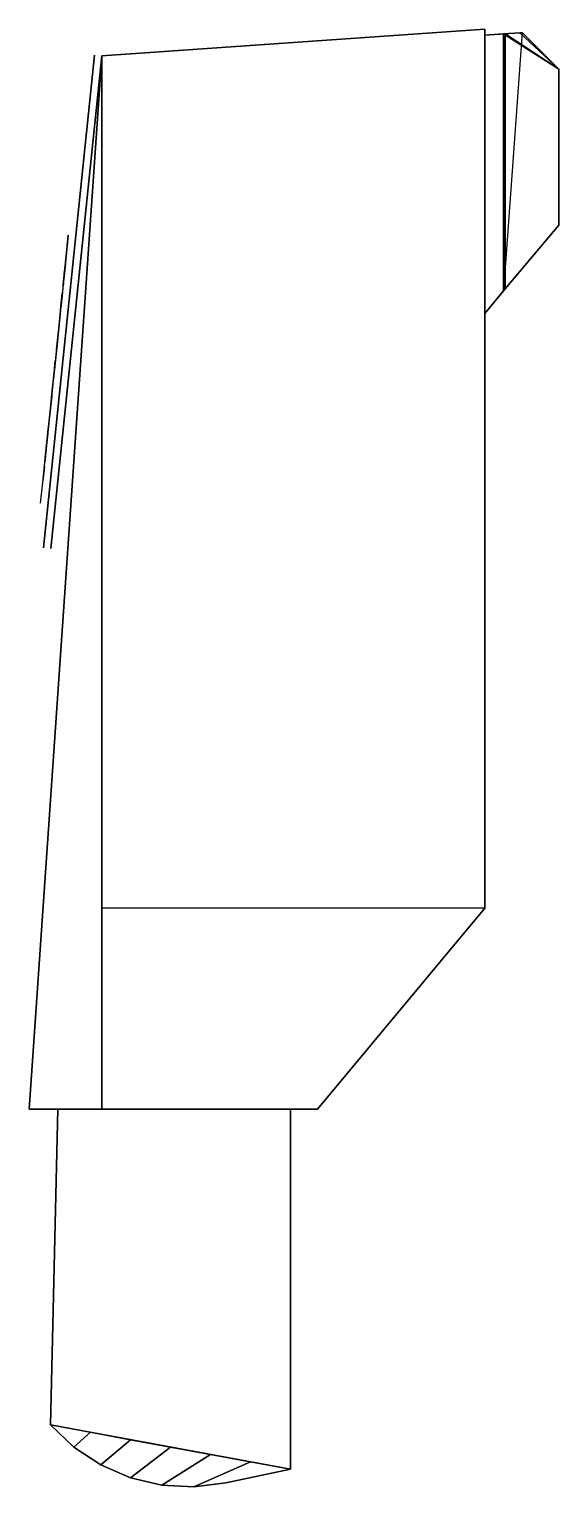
# Model space of a CAD drawing. Header units: millimetres. Extents: x -24.9 to 4, y -49.6 to 30.
import ezdxf

# ---------------------------------------------------------------- set-up
doc = ezdxf.new("R2010")
doc.units = ezdxf.units.MM
for name, color, linetype in [('AUXILIAR', 1, 'Continuous'), ('CINZA', 9, 'Continuous'), ('PINO', 3, 'Continuous'), ('PRETO', 28, 'Continuous')]:
    doc.layers.add(name, color=color, linetype=linetype)

msp = doc.modelspace()

# ---------------------------------------------------------------- linework, layer by layer
at = {"layer": 'AUXILIAR'}
for points in [[(0, 29.958, 8.8), (0, 29.958, -8.8), (-20.926, 28.494, -8.8), (-20.926, 28.494, 8.8)], [(-20.926, 28.494, 8.8), (0, 29.958, 8.8), (0, -18.04, 8.8), (-20.926, -18.04, 8.8)], [(-20.926, 28.494, -8.8), (0, 29.958, -8.8), (0, -18.04, -8.8), (-20.926, -18.04, -8.8)], [(0, -18.04, 8.8), (0, -18.04, -8.8), (0, 29.958, -8.8), (0, 29.958, 8.8)], [(0, 29.63, 8.8), (0, 29.63, 8.171), (1.124, 29.709, 8.525), (1.032, 29.702, 9.125)], [(1.124, 29.709, 8.525), (0, 29.63, 8.171), (0, 14.435, 8.171), (1.124, 15.774, 8.525)], [(1.124, 29.709, -8.525), (1.032, 29.702, -9.125), (0, 29.63, -8.8), (0, 29.63, -8.171)], [(0, 14.435, -8.171), (1.124, 15.774, -8.525), (1.124, 29.709, -8.525), (0, 29.63, -8.171)], [(1.032, 15.664, 9.125), (0, 14.435, 8.8), (0, 29.63, 8.8), (1.032, 29.702, 9.125)], [(1.032, 29.702, -9.125), (0, 29.63, -8.8), (0, 14.435, -8.8), (1.032, 15.664, -9.125)], [(1.032, 15.664, 9.125), (4.05, 19.262, 9.125), (4.05, 27.769, 9.125), (2.05, 29.769, 9.125)], [(1.032, 15.664, 9.125), (1.032, 22.683, 9.125), (1.032, 29.702, 9.125), (2.05, 29.769, 9.125)], [(1.032, 15.664, 8.525), (1.032, 22.683, 8.525), (1.032, 29.702, 8.525), (2.05, 29.769, 8.525)], [(1.032, 15.664, 8.525), (4.05, 19.262, 8.525), (4.05, 27.769, 8.525), (2.05, 29.769, 8.525)], [(1.124, 29.709, 8.525), (1.032, 29.702, 9.125), (1.91, 29.764, 9.125), (1.91, 29.764, 8.525)], [(1.124, 29.709, -8.525), (1.032, 29.702, -9.125), (1.91, 29.764, -9.125), (1.91, 29.764, -8.525)], [(4.05, 27.769, -9.125), (1.91, 29.764, -9.125), (1.032, 29.702, -9.125), (2.541, 28.735, -9.125)], [(1.032, 15.664, -9.125), (4.05, 19.262, -9.125), (4.05, 27.769, -9.125), (1.032, 29.702, -9.125)], [(4.05, 27.769, -8.525), (1.91, 29.764, -8.525), (1.124, 29.709, -8.525), (2.587, 28.739, -8.525)], [(1.124, 15.774, -8.525), (4.05, 19.262, -8.525), (4.05, 27.769, -8.525), (1.124, 29.709, -8.525)], [(1.91, 29.764, 9.125), (1.91, 29.764, 8.525), (2.05, 29.769, 8.525), (2.05, 29.769, 9.125)], [(1.91, 29.764, -9.125), (1.91, 29.764, -8.525), (4.05, 27.769, -8.525), (4.05, 27.769, -9.125)], [(4.05, 27.769, 9.125), (4.05, 27.769, 8.525), (2.05, 29.769, 8.525), (2.05, 29.769, 9.125)], [(-20.926, 28.494, -7.4), (-20.926, 28.494, 7.4), (-24.9, -29.011, 7.4), (-24.9, -29.011, -7.4)], [(-20.926, 28.494, 7.4), (-24.9, -29.011, 7.4), (-20.926, -29.011, 7.4), (-20.926, -0.258, 7.4)], [(-20.926, 28.494, -7.4), (-24.9, -29.011, -7.4), (-20.926, -29.011, -7.4), (-20.926, -0.258, -7.4)], [(-20.926, -29.011, -8.8), (-20.926, 28.494, -8.8), (-20.926, 28.494, 8.8), (-20.926, -29.011, 8.8)], [(-20.926, -29.011, 7.4), (-20.926, -29.011, -7.4), (-20.926, 28.494, -7.4), (-20.926, 28.494, 7.4)], [(4.05, 19.262, 9.125), (4.05, 19.262, 8.525), (4.05, 27.769, 8.525), (4.05, 27.769, 9.125)], [(4.05, 27.769, -8.525), (4.05, 27.769, -9.125), (4.05, 19.262, -9.125), (4.05, 19.262, -8.525)], [(1.124, 15.774, 8.525), (1.032, 15.664, 9.125), (4.05, 19.262, 9.125), (4.05, 19.262, 8.525)], [(1.124, 15.774, -8.525), (1.032, 15.664, -9.125), (4.05, 19.262, -9.125), (4.05, 19.262, -8.525)], [(0, 14.435, 8.8), (0, 14.435, 8.171), (1.124, 15.774, 8.525), (1.032, 15.664, 9.125)], [(1.032, 15.664, -9.125), (1.124, 15.774, -8.525), (0, 14.435, -8.171), (0, 14.435, -8.8)], [(-20.926, -18.04, 8.8), (-20.926, -29.011, 8.8), (-9.142, -29.011, 8.8), (0, -18.04, 8.8)], [(-20.926, -18.04, -8.8), (-20.926, -29.011, -8.8), (-9.142, -29.011, -8.8), (0, -18.04, -8.8)], [(0, -18.04, 8.8), (-9.142, -29.011, 8.8), (-9.142, -29.011, -8.8), (0, -18.04, -8.8)], [(-20.926, -29.011, -7.4), (-24.9, -29.011, -7.4), (-24.9, -29.011, 7.4), (-20.926, -29.011, 7.4)], [(-9.142, -29.011, 8.8), (-9.142, -29.011, -8.8), (-20.926, -29.011, -8.8), (-20.926, -29.011, 8.8)]]:
    msp.add_3dface(points, dxfattribs=at)
at = {"layer": 'CINZA'}
for points in [[(-22.896, 17.377, 2.773), (-23.017, 16.207, 2.773), (-22.879, 17.538, -1.445), (-22.758, 18.714, -1.445)], [(-23.283, 13.638, 2.773), (-23.404, 12.468, 2.773), (-23.266, 13.802, -1.445), (-23.144, 14.978, -1.445)], [(-23.617, 10.409, 1.627), (-23.738, 9.239, 1.627), (-23.638, 10.209, -1.445), (-23.516, 11.385, -1.445)], [(-23.769, 8.941, 1.627), (-23.891, 7.765, 1.627), (-23.79, 8.738, -1.445), (-23.668, 9.914, -1.445)]]:
    msp.add_3dface(points, dxfattribs=at)
for points, invisible_edges in [([(-22.976, 16.604, -0.569), (-22.934, 17.01, -0.182), (-22.915, 17.192, -1.376), (-23.015, 16.231, -1.568)], 10), ([(-22.971, 16.655, 0.601), (-22.934, 17.01, -0.182), (-22.92, 17.141, -0.182), (-22.974, 16.628, 1.429)], 10), ([(-22.92, 17.141, -0.182), (-22.934, 17.01, -0.182), (-22.915, 17.192, -1.376), (-22.887, 17.463, -1.208)], 3), ([(-23.028, 16.106, 0.727), (-23.048, 15.912, 0.301), (-23.181, 14.625, 0.814), (-23.088, 15.524, 1.663)], 10), ([(-23.048, 15.912, 0.301), (-23.033, 16.052, -0.137), (-23.153, 14.894, -0.236), (-23.181, 14.625, 0.814)], 10), ([(-23.033, 16.052, -0.137), (-23.009, 16.291, -0.422), (-23.101, 15.401, -1.055), (-23.153, 14.894, -0.236)], 10), ([(-23.009, 16.291, -0.422), (-22.976, 16.604, -0.569), (-23.015, 16.231, -1.568), (-23.101, 15.401, -1.055)], 10), ([(-22.974, 16.628, 1.429), (-23.088, 15.524, 1.663), (-23.028, 16.106, 0.727), (-22.971, 16.655, 0.601)], 10), ([(-23.412, 12.387, 1.627), (-23.533, 11.218, 1.627), (-23.468, 11.853, -0.287), (-23.34, 13.086, -0.449)], 4), ([(-23.347, 13.023, -1.112), (-23.433, 12.187, -1.424), (-23.513, 11.415, -0.575), (-23.48, 11.734, -0.575)], 10), ([(-23.34, 13.086, -0.449), (-23.347, 13.023, -1.112), (-23.48, 11.734, -0.575), (-23.468, 11.853, -0.287)], 10), ([(-23.433, 12.187, -1.424), (-23.528, 11.274, -1.094), (-23.554, 11.02, -0.295), (-23.513, 11.415, -0.575)], 10), ([(-23.879, 7.878, 1.279), (-23.929, 7.395, 1.555), (-23.89, 7.774, 0.739), (-23.852, 8.138, 0.445)], 10), ([(-24.064, 6.094, 0.445), (-24.11, 5.646, 0.763), (-24.155, 5.211, 1.603), (-23.942, 7.27, 0.445)], 10), ([(-23.941, 7.282, 0.607), (-23.942, 7.27, 0.445), (-24.084, 5.901, 1.215), (-24.041, 6.312, 1.597)], 10), ([(-23.942, 7.27, 0.445), (-24.064, 6.094, 0.445), (-23.998, 6.73, -1.445), (-23.876, 7.905, -1.445)], 1), ([(-23.929, 7.395, 1.555), (-24.041, 6.312, 1.597), (-23.941, 7.282, 0.607), (-23.89, 7.774, 0.739)], 10), ([(-24.146, 5.297, 0.331), (-24.272, 4.086, 0.445), (-24.205, 4.724, -1.445), (-24.084, 5.894, -1.445)], 1), ([(-24.11, 5.646, 0.763), (-24.149, 5.273, 0.607), (-24.255, 4.247, 1.474), (-24.155, 5.211, 1.603)], 10), ([(-24.149, 5.273, 0.607), (-24.146, 5.297, 0.331), (-24.272, 4.086, 0.445), (-24.255, 4.247, 1.474)], 10)]:
    msp.add_3dface(points, dxfattribs=dict(at, invisible_edges=invisible_edges))
at = {"layer": 'PINO'}
msp.add_line((-10.625, -48.666, 6.7), (-23.725, -46.245, 6.7), dxfattribs=at)
for points in [[(-23.334, -29.011, 6.7), (-23.334, -29.011, -6.7), (-23.725, -46.245, -6.7), (-23.725, -46.245, 6.7)], [(-10.625, -48.666, 6.7), (-23.725, -46.245, 6.7), (-23.334, -29.011, 6.7), (-10.625, -29.011, 6.7)], [(-10.625, -29.011, -6.7), (-23.334, -29.011, -6.7), (-23.725, -46.245, -6.7), (-10.625, -48.666, -6.7)], [(-10.625, -29.011, -6.7), (-10.625, -29.011, 6.7), (-23.334, -29.011, 6.7), (-23.334, -29.011, -6.7)], [(-10.625, -48.666, 6.7), (-10.625, -48.666, -6.7), (-10.625, -29.011, -6.7), (-10.625, -29.011, 6.7)], [(-14.151, -49.414, 6.7), (-14.151, -49.414, -6.7), (-10.625, -48.666, -6.7), (-10.625, -48.666, 6.7)]]:
    msp.add_3dface(points, dxfattribs=at)
at = {"layer": 'PRETO'}
for points in [[(-24.114, 1.642, 4.516), (-24.114, 1.642, -4.517), (-21.331, 28.536, -4.517), (-21.331, 28.536, 4.516)], [(-23.709, 1.6, 4.516), (-23.709, 1.6, -4.517), (-20.926, 28.494, -4.517), (-20.926, 28.494, 4.516)]]:
    msp.add_3dface(points, dxfattribs=at)

# ---------------------------------------------------------------- meshes
at = {"layer": 'PINO'}
mesh = msp.add_polymesh((2, 7), dxfattribs=at)
for k, corner in enumerate([(-14.151, -49.414, 6.7), (-15.897, -49.626, 6.7), (-17.654, -49.528, 6.7), (-19.366, -49.125, 6.7), (-20.982, -48.427, 6.7), (-22.45, -47.457, 6.7), (-23.725, -46.245, 6.7), (-14.151, -49.414, -6.7), (-15.897, -49.626, -6.7), (-17.654, -49.528, -6.7), (-19.366, -49.125, -6.7), (-20.982, -48.427, -6.7), (-22.45, -47.457, -6.7), (-23.725, -46.245, -6.7)]):
    mesh.set_mesh_vertex(divmod(k, 7), corner)
mesh = msp.add_polymesh((2, 7), dxfattribs=at)
for k, corner in enumerate([(-23.725, -46.245, 6.7), (-21.542, -46.649, 6.7), (-19.358, -47.052, 6.7), (-17.175, -47.456, 6.7), (-14.992, -47.859, 6.7), (-12.808, -48.263, 6.7), (-10.625, -48.666, 6.7), (-23.725, -46.245, 6.7), (-22.45, -47.457, 6.7), (-20.982, -48.427, 6.7), (-19.366, -49.125, 6.7), (-17.654, -49.528, 6.7), (-15.897, -49.626, 6.7), (-14.151, -49.414, 6.7)]):
    mesh.set_mesh_vertex(divmod(k, 7), corner)
mesh = msp.add_polymesh((2, 7), dxfattribs=at)
for k, corner in enumerate([(-23.725, -46.245, -6.7), (-21.542, -46.649, -6.7), (-19.358, -47.052, -6.7), (-17.175, -47.456, -6.7), (-14.992, -47.859, -6.7), (-12.808, -48.263, -6.7), (-10.625, -48.666, -6.7), (-23.725, -46.245, -6.7), (-22.45, -47.457, -6.7), (-20.982, -48.427, -6.7), (-19.366, -49.125, -6.7), (-17.654, -49.528, -6.7), (-15.897, -49.626, -6.7), (-14.151, -49.414, -6.7)]):
    mesh.set_mesh_vertex(divmod(k, 7), corner)

doc.saveas('drawing.dxf')
